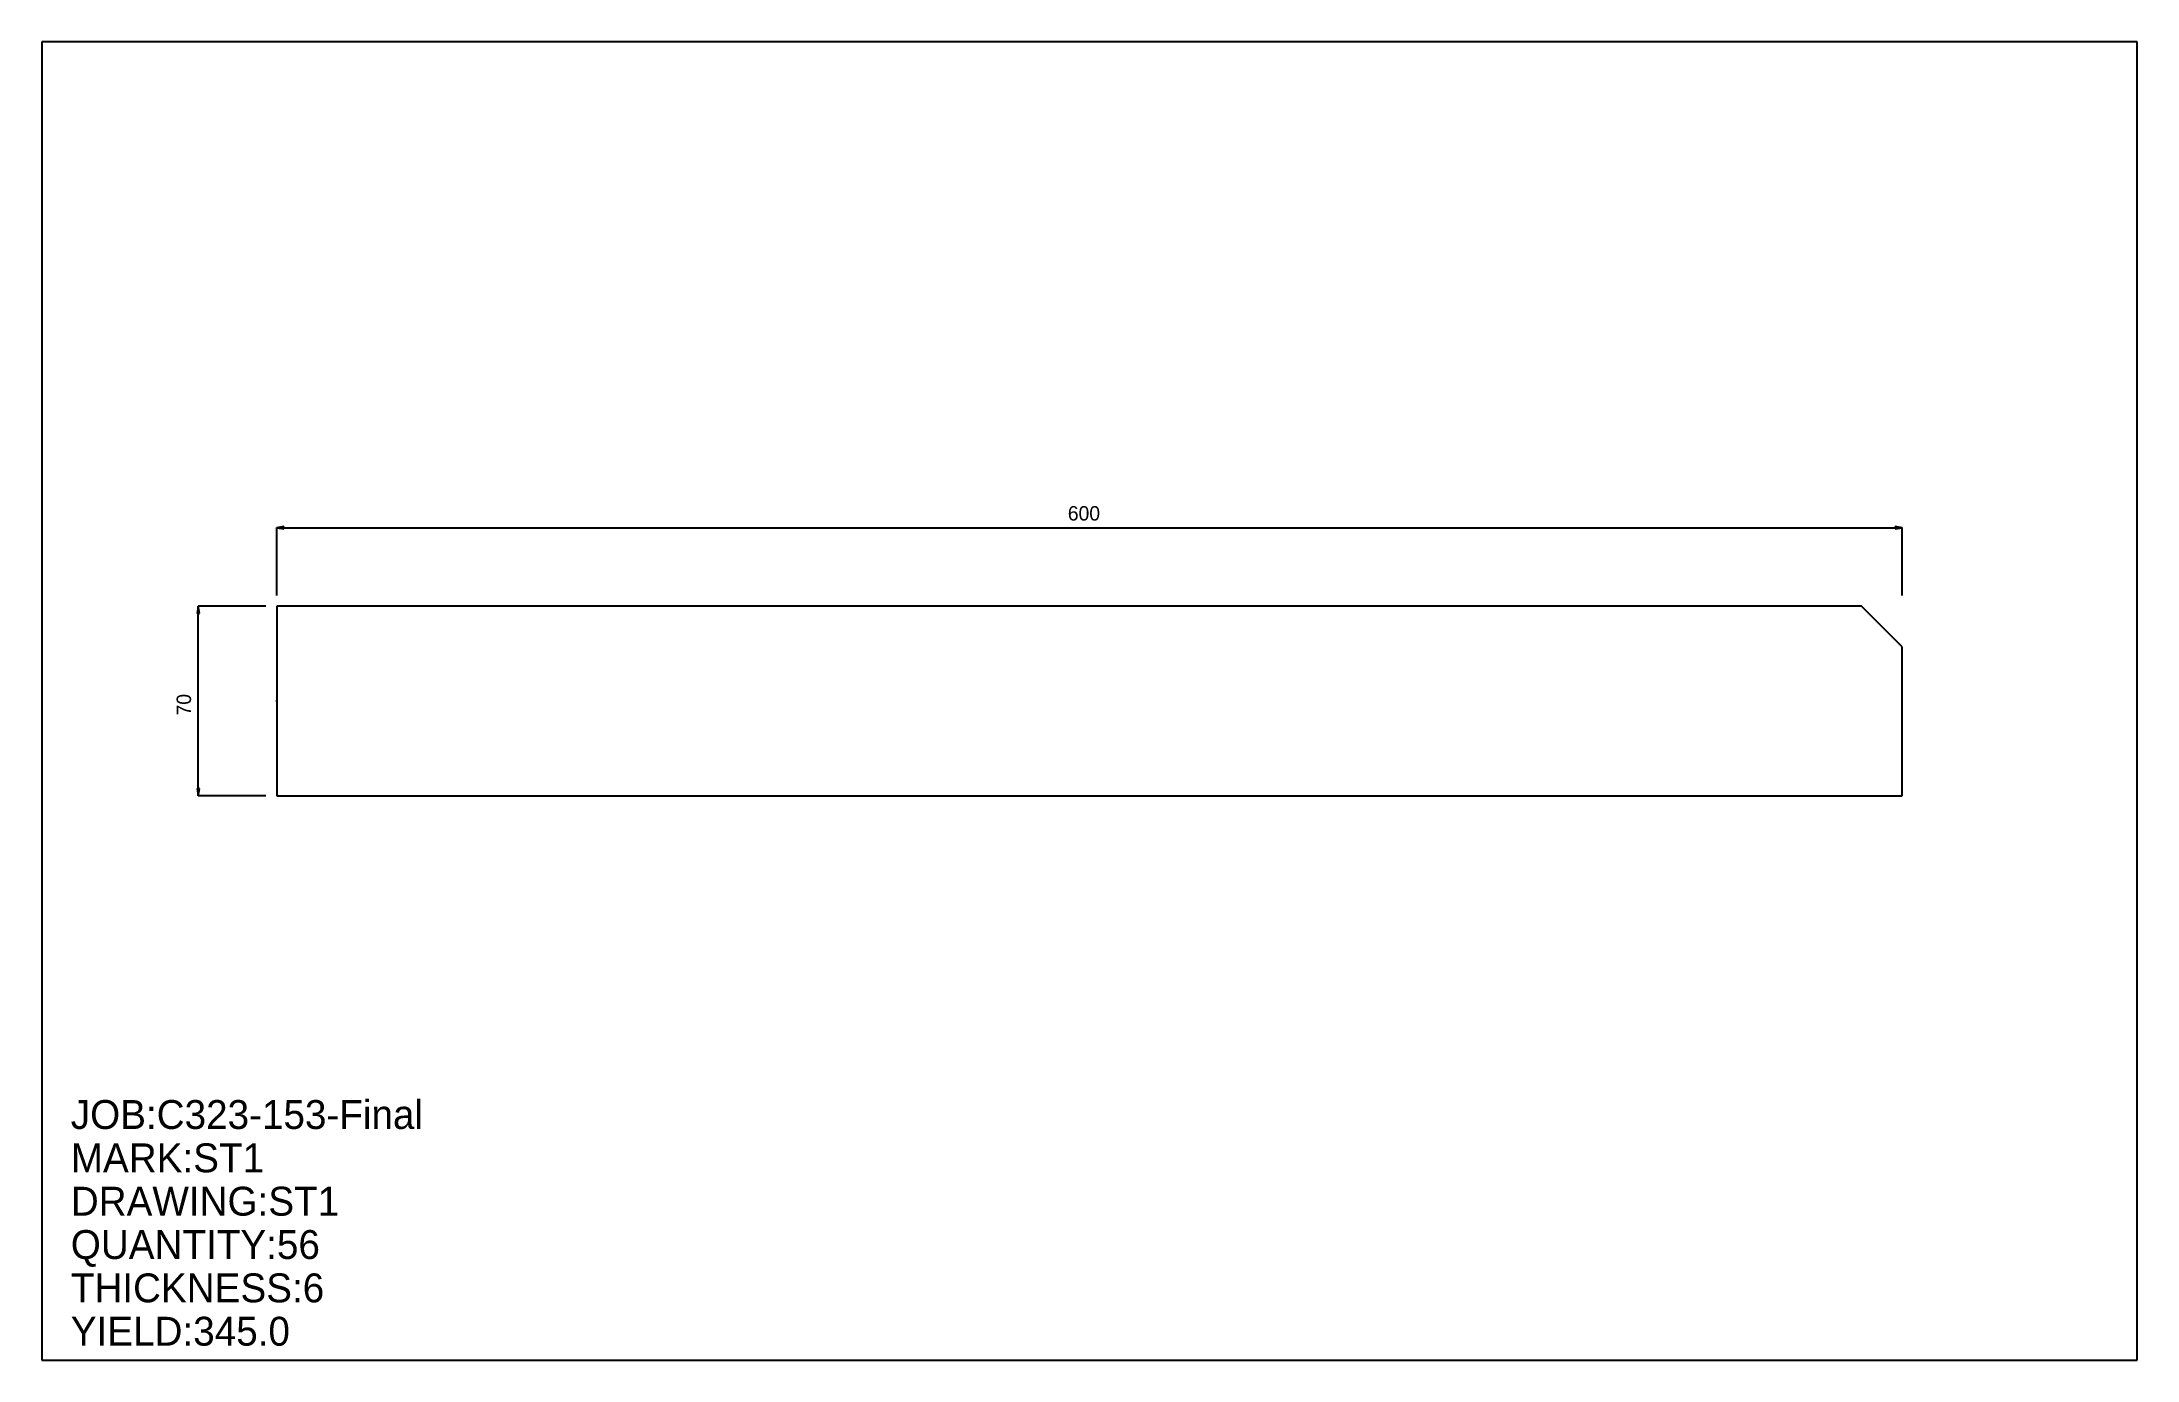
# Model space of a CAD drawing. Extents: x 0 to 773, y 0 to 487.
import ezdxf

# ---------------------------------------------------------------- set-up
doc = ezdxf.new("R2010")
doc.units = 0
doc.header["$LTSCALE"] = 0.125
for name, color, linetype in [('2', 7, 'CONTINUOUS'), ('3', 1, 'CONTINUOUS'), ('5', 7, 'CONTINUOUS'), ('6', 4, 'CONTINUOUS')]:
    doc.layers.add(name, color=color, linetype=linetype)

# ---------------------------------------------------------------- blocks, each defined once
blk = doc.blocks.new('ARROW')
at = {"layer": '2', "linetype": 'CONTINUOUS'}
for p, q in [((0, 0), (-1, 0.166667)), ((-1, 0.166667), (-1, -0.166667)), ((-1, -0.166667), (0, 0))]:
    blk.add_line(p, q, dxfattribs=at)
blk = doc.blocks.new('PLATE')
at = {"layer": '3', "linetype": 'CONTINUOUS'}
for p, q in [((0, 0), (0, -70)), ((585, 0), (0, 0)), ((600, -15), (585, 0)), ((600, -70), (600, -15)), ((0, -70), (600, -70))]:
    blk.add_line(p, q, dxfattribs=at)
at = {"layer": '5', "linetype": 'CONTINUOUS'}
for p, q in [((-0.1, -35), (0.1, -35)), ((0, -35.099998), (0, -34.900002))]:
    blk.add_line(p, q, dxfattribs=at)
blk.add_circle((0, -35), 0.1, dxfattribs=at)
at = {"layer": '6', "linetype": 'CONTINUOUS'}
for p, q in [((0, 4), (0, 29.000002)), ((0, 28.950003), (600, 28.950003)), ((600, 4), (600, 29.000002)), ((-3.999995, 0), (-28.999996, 0.000002)), ((-28.950003, -70), (-28.949997, 0.000002)), ((-4, -70), (-29.000002, -70))]:
    blk.add_line(p, q, dxfattribs=at)
at = {"layer": '6', "xscale": 2.666667, "yscale": 2.666667, "zscale": 2.666667}
for p, rotation in [((0, 28.950003), 180), ((-28.949997, 0.000002), 90), ((-28.950003, -70), 270)]:
    blk.add_blockref('ARROW', p, dxfattribs=dict(at, rotation=rotation))
blk.add_blockref('ARROW', (600, 28.950003), dxfattribs=at)
at = {"layer": '5'}
blk.add_text('ZERO', height=0.015, dxfattribs=at).set_placement((0, -35))
at = {"layer": '6'}
blk.add_text('600', height=5.333, dxfattribs=at).set_placement((292, 31.616669))
blk.add_text('70', height=5.333, rotation=90, dxfattribs=at).set_placement((-31.616667, -40.333332))

msp = doc.modelspace()

# ---------------------------------------------------------------- linework, layer by layer
at = {"layer": '5', "linetype": 'CONTINUOUS'}
for p, q in [((773.33344, 486.66669), (0, 486.66669)), ((0, 486.66669), (0, 0)), ((773.33344, 0), (773.33344, 486.66669)), ((0, 0), (773.33344, 0))]:
    msp.add_line(p, q, dxfattribs=at)

# ---------------------------------------------------------------- block references
at = {"layer": '2'}
msp.add_blockref('PLATE', (86.666718, 278.33334), dxfattribs=at)

# ---------------------------------------------------------------- texts
at = {"layer": '5'}
for s, p in [('JOB:C323-153-Final', (10.666666, 85.333328)), ('MARK:ST1', (10.666666, 69.333328)), ('DRAWING:ST1', (10.666666, 53.333332)), ('QUANTITY:56', (10.666666, 37.333332)), ('THICKNESS:6', (10.666666, 21.333332)), ('YIELD:345.0', (10.666666, 5.333333))]:
    msp.add_text(s, height=10.667, dxfattribs=at).set_placement(p)

doc.saveas('drawing.dxf')
